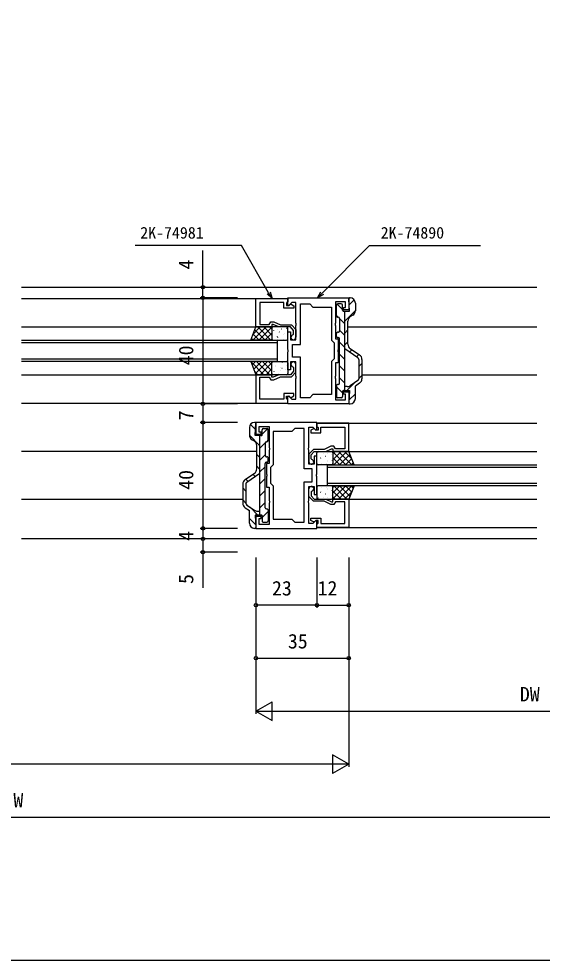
# Model space of a CAD drawing. Units: millimetres, scale not verified. Extents: x -437 to 438, y -681 to 679.
# Drawn here: x -1.2 to 196.3, y -681 to -325.7 of the extents above; entities that cross this region are included whole.
import ezdxf
from ezdxf.enums import TextEntityAlignment as Align

# ---------------------------------------------------------------- set-up
doc = ezdxf.new("R2010")
doc.units = ezdxf.units.MM
doc.header["$LTSCALE"] = 4
for name, color, linetype in [('0-2_YKK_11', 7, 'Continuous'), ('0-4_YKK_12', 2, 'Continuous'), ('0-5_YKK_13', 4, 'Continuous'), ('0-7_YKK_D', 6, 'Continuous'), ('0-8_YKK_ZWAK', 7, 'Continuous')]:
    doc.layers.add(name, color=color, linetype=linetype)
doc.styles.add('ＭＳ ゴシック', font='')
doc.styles.get('ＭＳ ゴシック').set_extended_font_data('MS Gothic')

msp = doc.modelspace()

# ---------------------------------------------------------------- linework, layer by layer
at = {"layer": '0-2_YKK_11'}
for points in [[(88.3, -431.3), (100.3, -431.3), (100.3, -432.5), (100, -432.8), (99.8, -433), (99.8, -433.9), (100.75, -433.9), (101.25, -433.4), (101.561, -433.4), (102.6, -434), (102.6, -434.9), (98.8, -434.9), (98.8, -432.8), (89.8, -432.8), (89.8, -441), (93.3, -441), (93.877, -440), (95.022, -440), (97.595, -441.2), (101.65, -441.2), (103.3, -442.987), (103.3, -445.9)], [(102.25, -445.013), (102.5, -444.717), (102.5, -443.3), (101.3, -442), (96.945, -442), (94.8, -441), (94.3, -441), (94.3, -442), (88.3, -442), (88.3, -431.3)], [(100.3, -431), (123.3, -431), (123.3, -435.5), (121.3, -435.5), (121.3, -434.7), (122.1, -434.7), (122.1, -432.5), (118.3, -432.5), (118.3, -440.542), (118.18, -440.725), (118.18, -441.275), (118.3, -441.458), (118.3, -446.5), (119.3, -446.5), (119.3, -450.542), (119.18, -450.725), (119.18, -451.275), (119.3, -451.458), (119.3, -455.5), (118.3, -455.5), (118.3, -460.542), (118.18, -460.725), (118.18, -461.275), (118.3, -461.458), (118.3, -469.5), (122.1, -469.5), (122.1, -467.3), (121.3, -467.3), (121.3, -466.5), (123.3, -466.5), (123.3, -471), (100.3, -471), (100.3, -468.2), (100.67, -468.046), (101.824, -469.2), (103.3, -469.2), (103.3, -461.458), (103.42, -461.275), (103.42, -460.725), (103.3, -460.542)], [(103.3, -460.542), (103.3, -455.2), (101.3, -455.2), (101.3, -458.2), (100.3, -458.2), (100.3, -451.458), (100.42, -451.275), (100.42, -450.725), (100.3, -450.542), (100.3, -443.8), (101.3, -443.8), (101.3, -446.8), (103.3, -446.8), (103.3, -441.458), (103.42, -441.275), (103.42, -440.725), (103.3, -440.542), (103.3, -432.8), (101.824, -432.8), (100.67, -433.954), (100.3, -433.8), (100.3, -431)], [(88.3, -470.7), (100.3, -470.7), (100.3, -469.5), (100, -469.2), (99.8, -469), (99.8, -468.1), (100.75, -468.1), (101.25, -468.6), (101.561, -468.6), (102.6, -468), (102.6, -467.1), (98.8, -467.1), (98.8, -469.2), (89.8, -469.2), (89.8, -461), (93.3, -461), (93.877, -462), (95.022, -462), (97.595, -460.8), (101.65, -460.8), (103.3, -459.013), (103.3, -456.1)], [(102.25, -456.987), (102.5, -457.283), (102.5, -458.7), (101.3, -460), (96.945, -460), (94.8, -461), (94.3, -461), (94.3, -460), (88.3, -460), (88.3, -470.7)], [(111.3, -478), (88.3, -478), (88.3, -482.5), (90.3, -482.5), (90.3, -481.7), (89.5, -481.7), (89.5, -479.5), (93.3, -479.5), (93.3, -487.542), (93.42, -487.725), (93.42, -488.275), (93.3, -488.458), (93.3, -493.5), (92.3, -493.5), (92.3, -497.542), (92.42, -497.725), (92.42, -498.275), (92.3, -498.458), (92.3, -502.5), (93.3, -502.5), (93.3, -507.542), (93.42, -507.725), (93.42, -508.275), (93.3, -508.458), (93.3, -516.5), (89.5, -516.5), (89.5, -514.3), (90.3, -514.3), (90.3, -513.5), (88.3, -513.5), (88.3, -518), (111.3, -518), (111.3, -515.2), (110.93, -515.046), (109.776, -516.2), (108.3, -516.2), (108.3, -508.458), (108.18, -508.275), (108.18, -507.725), (108.3, -507.542)], [(108.3, -507.542), (108.3, -502.2), (110.3, -502.2), (110.3, -505.2), (111.3, -505.2), (111.3, -498.458), (111.18, -498.275), (111.18, -497.725), (111.3, -497.542), (111.3, -490.8), (110.3, -490.8), (110.3, -493.8), (108.3, -493.8), (108.3, -488.458), (108.18, -488.275), (108.18, -487.725), (108.3, -487.542), (108.3, -479.8), (109.776, -479.8), (110.93, -480.954), (111.3, -480.8), (111.3, -478)], [(123.3, -478.3), (111.3, -478.3), (111.3, -479.5), (111.6, -479.8), (111.8, -480), (111.8, -480.9), (110.85, -480.9), (110.35, -480.4), (110.039, -480.4), (109, -481), (109, -481.9), (112.8, -481.9), (112.8, -479.8), (121.8, -479.8), (121.8, -488), (118.3, -488), (117.723, -487), (116.578, -487), (114.005, -488.2), (109.95, -488.2), (108.3, -489.987), (108.3, -492.9)], [(109.35, -492.013), (109.1, -491.717), (109.1, -490.3), (110.3, -489), (114.655, -489), (116.8, -488), (117.3, -488), (117.3, -489), (123.3, -489), (123.3, -478.3)], [(123.3, -517.7), (111.3, -517.7), (111.3, -516.5), (111.6, -516.2), (111.8, -516), (111.8, -515.1), (110.85, -515.1), (110.35, -515.6), (110.039, -515.6), (109, -515), (109, -514.1), (112.8, -514.1), (112.8, -516.2), (121.8, -516.2), (121.8, -508), (118.3, -508), (117.723, -509), (116.578, -509), (114.005, -507.8), (109.95, -507.8), (108.3, -506.013), (108.3, -503.1)], [(109.35, -503.987), (109.1, -504.283), (109.1, -505.7), (110.3, -507), (114.655, -507), (116.8, -508), (117.3, -508), (117.3, -507), (123.3, -507), (123.3, -517.7)]]:
    msp.add_lwpolyline(points, dxfattribs=at)
for points in [[(105.1, -468.7), (105.1, -453.4), (102.1, -453.4), (102.1, -448.6), (105.1, -448.6), (105.1, -433.3), (108.6, -433.3), (109.8, -434.5), (116.8, -434.5), (116.8, -447), (117.8, -448), (117.8, -454), (116.8, -455), (116.8, -467.5), (109.8, -467.5), (108.6, -468.7)], [(106.5, -515.7), (106.5, -500.4), (109.5, -500.4), (109.5, -495.6), (106.5, -495.6), (106.5, -480.3), (103, -480.3), (101.8, -481.5), (94.8, -481.5), (94.8, -494), (93.8, -495), (93.8, -501), (94.8, -502), (94.8, -514.5), (101.8, -514.5), (103, -515.7)]]:
    msp.add_lwpolyline(points, close=True, dxfattribs=at)
for centre, start, end in [((102.4, -445.9), 99.59406, 0), ((102.4, -456.1), 360, 260.40594), ((109.2, -492.9), 180, 80.40594), ((109.2, -503.1), 279.59406, 180)]:
    msp.add_arc(centre, 0.9, start, end, dxfattribs=at)
at = {"layer": '0-4_YKK_12'}
for p, q in [((-0.2, -427), (194.3, -427)), ((-0.2, -431.299), (100.3, -431.299)), ((-0.2, -441.999), (88.3, -441.999)), ((123, -441.999), (194.3, -441.999)), ((-0.2, -446.999), (96.3, -446.999)), ((96.3, -447.999), (-0.2, -447.999)), ((-0.2, -453.999), (96.3, -453.999)), ((-0.2, -459.999), (88.3, -459.999)), ((128.3, -459.999), (194.3, -459.999)), ((-0.2, -470.7), (100.3, -470.7)), ((111.3, -478.299), (194.3, -478.299)), ((88.301, -488.999), (-0.2, -489)), ((123.3, -488.999), (194.3, -488.999)), ((115.3, -493.999), (194.3, -493.999)), ((115.3, -501.999), (115.3, -493.999)), ((194.3, -494.999), (115.3, -494.999)), ((115.3, -500.999), (194.3, -500.999)), ((194.3, -501.999), (115.3, -501.999)), ((-0.2, -507), (83.3, -506.999)), ((123.3, -506.999), (194.3, -506.999)), ((111.3, -517.7), (194.3, -517.7)), ((194.3, -522), (-0.2, -522.001))]:
    msp.add_line(p, q, dxfattribs=at)
msp.add_lwpolyline([(96.3, -446.999), (96.3, -454.999), (-0.2, -454.999)], dxfattribs=at)
at = {"layer": '0-5_YKK_13'}
for p, q in [((118.925, -433.383), (121, -435.458)), ((120.5, -433.3), (119.2, -433.3)), ((123.451, -433.669), (125.365, -431.755)), ((123.6, -431), (123.8, -431)), ((125.8, -433), (125.8, -435.843)), ((118.7, -437.8), (118.7, -433.8)), ((121, -435.7), (121, -433.8)), ((121.542, -436), (121.8, -436.258)), ((121.8, -439.81), (125.8, -435.81)), ((121.8, -466), (121.8, -436)), ((118.7, -437.648), (119.355, -438.303)), ((119.3, -438.3), (119.2, -438.3)), ((119.797, -438.745), (121.8, -440.748)), ((119.8, -438.8), (119.8, -443.5)), ((123, -448.544), (123, -439.764)), ((124.792, -437.579), (124.008, -438.027)), ((87.153, -447), (92.153, -442)), ((87.228, -444.68), (89.908, -442)), ((87.848, -443.128), (91.72, -447)), ((88.965, -442), (93.965, -447)), ((89.398, -447), (94.3, -442.098)), ((91.21, -442), (94.3, -445.089)), ((93.455, -442), (94.3, -442.844)), ((94.3, -442.5), (94.3, -446.5)), ((99.8, -442), (94.8, -442)), ((94.92, -443.235), (94.944, -443.278)), ((96.377, -442.808), (96.385, -442.814)), ((97.112, -443.878), (97.136, -443.921)), ((97.791, -442.636), (97.88, -442.683)), ((99.736, -442.444), (99.76, -442.488)), ((100.3, -446.5), (100.3, -442.5)), ((119.3, -444), (119.2, -444)), ((119.8, -443.238), (121.8, -445.238)), ((121.8, -444.3), (123, -443.1)), ((86.565, -446.335), (87.23, -447)), ((87.207, -444.732), (89.475, -447)), ((91.643, -447), (94.3, -444.343)), ((93.888, -447), (94.3, -446.588)), ((94.394, -444.627), (94.402, -444.634)), ((94.488, -445.311), (94.512, -445.355)), ((94.8, -447), (99.8, -447)), ((96.267, -445.526), (96.355, -445.572)), ((96.378, -445.902), (96.402, -445.946)), ((96.562, -446.569), (96.569, -446.575)), ((98.569, -446.545), (98.593, -446.589)), ((98.582, -444.783), (98.589, -444.789)), ((99.002, -444.469), (99.026, -444.513)), ((118.7, -445.5), (118.7, -444.5)), ((119.2, -446), (119.3, -446)), ((119.8, -463.2), (119.8, -446.5)), ((121.8, -448.79), (123, -447.59)), ((119.8, -447.729), (121.8, -449.729)), ((126.749, -453.597), (121.8, -450.231)), ((123.615, -451.465), (124.475, -450.605)), ((127.423, -452.608), (123.876, -450.198)), ((119.8, -452.219), (121.8, -454.219)), ((126.288, -453.283), (127.149, -452.422)), ((127.1, -454.258), (127.1, -461.542)), ((128.3, -454.262), (128.3, -461.543)), ((86.333, -455.083), (91.25, -460)), ((86.823, -456.31), (88.133, -455)), ((87.465, -457.913), (90.378, -455)), ((88.106, -459.517), (92.623, -455)), ((88.495, -455), (93.495, -460)), ((89.868, -460), (94.3, -455.569)), ((90.74, -455), (94.3, -458.56)), ((92.113, -460), (94.3, -457.814)), ((92.985, -455), (94.3, -456.315)), ((94.3, -459.5), (94.3, -455.5)), ((94.8, -455), (99.8, -455)), ((95.502, -456.773), (95.526, -456.817)), ((95.508, -456.41), (95.515, -456.417)), ((97.675, -458.352), (97.683, -458.358)), ((97.694, -457.416), (97.718, -457.46)), ((98.05, -457.553), (98.139, -457.6)), ((98.126, -455.339), (98.15, -455.383)), ((99.584, -458.007), (99.608, -458.051)), ((99.695, -456.566), (99.703, -456.572)), ((100.3, -455.5), (100.3, -459.5)), ((119.8, -456.709), (121.8, -458.709)), ((127.1, -456.961), (128.3, -455.761)), ((87.83, -458.825), (89.005, -460)), ((99.8, -460), (94.8, -460)), ((95.07, -458.849), (95.094, -458.893)), ((96.96, -459.441), (96.984, -459.485)), ((119.8, -461.199), (121.8, -463.199)), ((127.1, -461.451), (128.3, -460.251)), ((118.7, -464.2), (118.7, -468.2)), ((118.7, -464.589), (121, -466.889)), ((119.3, -463.7), (119.2, -463.7)), ((122.756, -464.5), (121.8, -464.5)), ((122.551, -466), (125.493, -463.057)), ((126.75, -462.203), (123.881, -464.154)), ((127.423, -463.198), (125.8, -464.3)), ((125.8, -469), (125.8, -464.3)), ((120.5, -468.7), (119.2, -468.7)), ((121, -466.3), (121, -468.2)), ((121.3, -466), (123.6, -466)), ((123.6, -466), (123.301, -470.681)), ((123.365, -469.676), (125.8, -467.241)), ((123.6, -471), (123.8, -471)), ((88.149, -480.669), (86.235, -478.755)), ((88, -478), (87.8, -478)), ((85.8, -480), (85.8, -482.843)), ((89.8, -486.81), (85.8, -482.81)), ((89.8, -513), (89.8, -483)), ((90.058, -483), (89.8, -483.258)), ((92.675, -480.383), (90.6, -482.458)), ((90.6, -482.7), (90.6, -480.8)), ((91.1, -480.3), (92.4, -480.3)), ((92.9, -484.8), (92.9, -480.8)), ((86.808, -484.579), (87.592, -485.027)), ((88.6, -495.544), (88.6, -486.764)), ((91.803, -485.745), (89.8, -487.748)), ((91.8, -485.8), (91.8, -490.5)), ((92.9, -484.648), (92.245, -485.303)), ((92.3, -485.3), (92.4, -485.3)), ((89.8, -491.3), (88.6, -490.1)), ((91.8, -490.238), (89.8, -492.238)), ((111.3, -493.5), (111.3, -489.5)), ((111.8, -489), (116.8, -489)), ((111.864, -489.444), (111.84, -489.488)), ((113.808, -489.636), (113.72, -489.683)), ((115.223, -489.808), (115.215, -489.814)), ((116.679, -490.235), (116.655, -490.278)), ((120.389, -489), (117.3, -492.089)), ((118.144, -489), (117.3, -489.844)), ((122.202, -494), (117.3, -489.098)), ((117.3, -489.5), (117.3, -493.5)), ((122.634, -489), (117.634, -494)), ((124.447, -494), (119.447, -489)), ((123.751, -490.128), (119.879, -494)), ((124.372, -491.68), (121.692, -489)), ((91.8, -510.2), (91.8, -493.5)), ((92.3, -491), (92.4, -491)), ((92.4, -493), (92.3, -493)), ((92.9, -492.5), (92.9, -491.5)), ((112.598, -491.469), (112.574, -491.513)), ((113.03, -493.545), (113.006, -493.589)), ((113.018, -491.783), (113.01, -491.789)), ((114.488, -490.878), (114.464, -490.921)), ((115.038, -493.569), (115.03, -493.575)), ((115.222, -492.902), (115.198, -492.946)), ((115.333, -492.526), (115.245, -492.572)), ((117.112, -492.311), (117.088, -492.355)), ((117.205, -491.627), (117.198, -491.634)), ((119.957, -494), (117.3, -491.343)), ((117.712, -494), (117.3, -493.588)), ((124.393, -491.732), (122.124, -494)), ((125.034, -493.335), (124.37, -494)), ((84.177, -499.608), (87.724, -497.198)), ((84.851, -500.597), (89.8, -497.231)), ((89.8, -495.79), (88.6, -494.59)), ((91.8, -494.729), (89.8, -496.729)), ((116.8, -494), (111.8, -494)), ((85.312, -500.283), (84.451, -499.422)), ((87.985, -498.465), (87.125, -497.605)), ((91.8, -499.219), (89.8, -501.219)), ((83.3, -501.262), (83.3, -508.543)), ((84.5, -503.961), (83.3, -502.761)), ((84.5, -501.258), (84.5, -508.542)), ((91.8, -503.709), (89.8, -505.709)), ((111.3, -502.5), (111.3, -506.5)), ((116.8, -502), (111.8, -502)), ((112.598, -504.531), (112.574, -504.487)), ((113.03, -502.454), (113.006, -502.411)), ((113.018, -504.217), (113.01, -504.211)), ((115.038, -502.431), (115.03, -502.425)), ((115.222, -503.098), (115.198, -503.054)), ((115.333, -503.474), (115.245, -503.428)), ((117.112, -503.689), (117.088, -503.645)), ((117.205, -504.373), (117.198, -504.366)), ((122.202, -502), (117.3, -506.902)), ((119.957, -502), (117.3, -504.657)), ((117.712, -502), (117.3, -502.412)), ((117.3, -506.5), (117.3, -502.5)), ((120.389, -507), (117.3, -503.911)), ((122.634, -507), (117.634, -502)), ((124.447, -502), (119.447, -507)), ((123.751, -505.872), (119.879, -502)), ((124.372, -504.32), (121.692, -507)), ((124.393, -504.268), (122.124, -502)), ((125.034, -502.665), (124.37, -502)), ((84.5, -508.451), (83.3, -507.251)), ((111.8, -507), (116.8, -507)), ((111.864, -506.556), (111.84, -506.512)), ((113.808, -506.364), (113.72, -506.317)), ((114.488, -505.122), (114.464, -505.078)), ((115.223, -506.192), (115.215, -506.185)), ((116.679, -505.765), (116.655, -505.721)), ((118.144, -507), (117.3, -506.156)), ((84.177, -510.198), (85.8, -511.3)), ((84.85, -509.203), (87.719, -511.154)), ((85.8, -516), (85.8, -511.3)), ((89.049, -513), (86.107, -510.057)), ((88.844, -511.5), (89.8, -511.5)), ((91.8, -508.199), (89.8, -510.199)), ((92.9, -511.589), (90.6, -513.889)), ((92.3, -510.7), (92.4, -510.7)), ((92.9, -511.2), (92.9, -515.2)), ((88.235, -516.676), (85.8, -514.241)), ((90.3, -513), (88, -513)), ((88, -513), (88.299, -517.681)), ((90.6, -513.3), (90.6, -515.2)), ((88, -518), (87.8, -518)), ((91.1, -515.7), (92.4, -515.7))]:
    msp.add_line(p, q, dxfattribs=at)
for points in [[(121.3, -436), (123.6, -436), (123.301, -431.319)], [(90.3, -483), (88, -483), (88.299, -478.319)]]:
    msp.add_lwpolyline(points, dxfattribs=at)
for points in [[(86.3, -447), (88.3, -442), (94.3, -442), (94.3, -447)], [(86.3, -455), (88.3, -460), (94.3, -460), (94.3, -455)], [(125.3, -494), (123.3, -489), (117.3, -489), (117.3, -494)], [(125.3, -502), (123.3, -507), (117.3, -507), (117.3, -502)]]:
    msp.add_lwpolyline(points, close=True, dxfattribs=at)
for centre, radius, start, end in [((119.2, -433.8), 0.5, 89.99641, 179.99641), ((120.5, -433.8), 0.5, 359.99641, 89.99641), ((123.6, -431.3), 0.3, 90, 183.65976), ((123.8, -433), 2, 360, 90), ((121.3, -435.7), 0.3, 179.99641, 270), ((123.8, -435.843), 2, 299.74538, 360), ((119.2, -437.8), 0.5, 179.99641, 270), ((119.3, -438.8), 0.5, 360, 89.99997), ((125, -439.764), 2, 119.74538, 180), ((94.8, -442.5), 0.5, 90, 180), ((99.8, -442.5), 0.5, 0, 90), ((119.2, -444.5), 0.5, 89.99641, 179.99641), ((119.3, -443.5), 0.5, 269.99641, 360), ((94.8, -446.5), 0.5, 180, 270), ((99.8, -446.5), 0.5, 270, 0), ((119.2, -445.5), 0.5, 179.99641, 269.99641), ((119.3, -446.5), 0.5, 0, 89.97137), ((125, -448.544), 2, 180, 235.81101), ((126.3, -454.258), 0.8, 0.00289, 55.78387), ((126.3, -454.262), 2, 0.00289, 55.81101), ((94.8, -455.5), 0.5, 90, 180), ((99.8, -455.5), 0.5, 0, 90), ((94.8, -459.5), 0.5, 180, 270), ((99.8, -459.5), 0.5, 270, 0), ((126.3, -461.542), 0.8, 304.21613, 0.00289), ((126.3, -461.544), 2, 304.16806, 0.00289), ((119.2, -464.2), 0.5, 90, 180.00359), ((119.3, -463.2), 0.5, 270, 0), ((122.756, -462.5), 2, 270, 304.21613), ((119.2, -468.2), 0.5, 180.00359, 270.00359), ((120.5, -468.2), 0.5, 270.00359, 0.00359), ((121.3, -466.3), 0.3, 90, 180.00359), ((123.8, -469), 2, 270, 0), ((123.6, -470.7), 0.3, 176.34024, 270), ((87.8, -480), 2, 90, 180), ((88, -478.3), 0.3, 356.34024, 90), ((87.8, -482.843), 2, 180, 240.25462), ((90.3, -482.7), 0.3, 270, 0.00359), ((91.1, -480.8), 0.5, 90.00359, 180.00359), ((92.4, -480.8), 0.5, 0.00359, 90.00359), ((86.6, -486.764), 2, 360, 60.25462), ((92.3, -485.8), 0.5, 90.00003, 180), ((92.4, -484.8), 0.5, 270, 0.00359), ((111.8, -489.5), 0.5, 90, 180), ((116.8, -489.5), 0.5, 0, 90), ((92.3, -490.5), 0.5, 180, 270.00359), ((92.3, -493.5), 0.5, 90.02863, 180), ((92.4, -491.5), 0.5, 0.00359, 90.00359), ((92.4, -492.5), 0.5, 270.00359, 0.00359), ((111.8, -493.5), 0.5, 180, 270), ((116.8, -493.5), 0.5, 270, 0), ((86.6, -495.544), 2, 304.18899, 360), ((85.3, -501.262), 2, 124.18899, 179.99711), ((85.3, -501.258), 0.8, 124.21613, 179.99711), ((111.8, -502.5), 0.5, 90, 180), ((116.8, -502.5), 0.5, 0, 90), ((111.8, -506.5), 0.5, 180, 270), ((116.8, -506.5), 0.5, 270, 0), ((85.3, -508.544), 2, 179.99711, 235.83194), ((85.3, -508.542), 0.8, 179.99711, 235.78387), ((88.844, -509.5), 2, 235.78387, 270), ((92.3, -510.2), 0.5, 180, 270), ((92.4, -511.2), 0.5, 359.99641, 90), ((90.3, -513.3), 0.3, 359.99641, 90), ((91.1, -515.2), 0.5, 179.99641, 269.99641), ((92.4, -515.2), 0.5, 269.99641, 359.99641), ((87.8, -516), 2, 180, 270), ((88, -517.7), 0.3, 270, 3.65976)]:
    msp.add_arc(centre, radius, start, end, dxfattribs=at)
at = {"layer": '0-7_YKK_D'}
for p, q in [((81.3, -431), (67.3, -431)), ((81.3, -431), (67.3, -431)), ((68.3, -431), (68.3, -471)), ((81.3, -471), (67.3, -471)), ((81.3, -471), (67.3, -471)), ((68.3, -471), (68.3, -478)), ((81.3, -478), (67.3, -478)), ((81.3, -478), (67.3, -478)), ((68.3, -478), (68.3, -518)), ((81.3, -518), (67.3, -518)), ((81.3, -518), (67.3, -518)), ((68.3, -518), (68.3, -522.001)), ((81.3, -522.001), (67.3, -522.001)), ((81.3, -522.001), (67.3, -522.001)), ((81.3, -527.001), (67.3, -527.001)), ((88.3, -529), (88.3, -548)), ((88.3, -529), (88.3, -588)), ((88.3, -529), (88.3, -568)), ((111.3, -529), (111.3, -548)), ((111.3, -529), (111.3, -548)), ((123.3, -529), (123.3, -548)), ((123.3, -529), (123.3, -568)), ((123.3, -529), (123.3, -608)), ((111.3, -547), (88.3, -547)), ((111.3, -547), (123.3, -547)), ((88.3, -567), (123.3, -567)), ((88.3, -587), (94.362, -583.5)), ((94.362, -590.5), (94.362, -583.5)), ((88.3, -587), (94.362, -590.5)), ((88.3, -587), (100.424, -587)), ((95.3, -587), (296.3, -587)), ((123.3, -607), (117.238, -603.5)), ((117.238, -603.5), (117.238, -610.5)), ((116.3, -607), (-119.7, -607)), ((123.3, -607), (111.176, -607)), ((123.3, -607), (117.238, -610.5)), ((-299.7, -627), (301.3, -627))]:
    msp.add_line(p, q, dxfattribs=at)
for points in [[(94.35, -431.3), (93.075, -429.092), (82.803, -411.3), (42.724, -411.3)], [(111.5, -431), (113.303, -429.197), (131.2, -411.3), (173.022, -411.3)], [(68.3, -431), (68.3, -427), (68.3, -413.17)], [(93.667, -428.75), (94.35, -431.3), (92.483, -429.433)], [(113.786, -429.68), (111.5, -431), (112.82, -428.714)], [(68.3, -522.001), (68.3, -527.001), (68.3, -540.447)]]:
    msp.add_lwpolyline(points, dxfattribs=at)
for centre in [(68.3, -427), (68.3, -431), (68.3, -431), (68.3, -471), (68.3, -471), (68.3, -478), (68.3, -478), (68.3, -518), (68.3, -518), (68.3, -522.001), (68.3, -522.001), (68.3, -527.001), (88.3, -547), (111.3, -547), (111.3, -547), (123.3, -547), (88.3, -567), (123.3, -567)]:
    msp.add_circle(centre, 0.637, dxfattribs=at)
at = {"layer": '0-8_YKK_ZWAK'}
msp.add_lwpolyline([(-436.7, -681), (438.3, -681), (438.3, 644)], dxfattribs=at)

# ---------------------------------------------------------------- texts
at = {"layer": '0-7_YKK_D', "style": 'ＭＳ ゴシック'}
for s, height, p in [('2K-74981', 4.399, (44.628, -409.948)), ('2K-74890', 4.399, (135.366, -409.948)), ('23', 5.499, (94.345, -545)), ('12', 5.499, (111.547, -545)), ('35', 5.499, (100.345, -565)), ('DW', 5.499, (187.895, -585)), ('W', 5.499, (-3.248, -625))]:
    msp.add_text(s, height=height, dxfattribs=at).set_placement(p, align=Align.BOTTOM_LEFT)
for s, p in [('4', (66.3, -420.283)), ('40', (66.3, -456.455)), ('7', (66.3, -477.249)), ('40', (66.3, -503.455)), ('4', (66.3, -522.749)), ('5', (66.3, -539.001))]:
    msp.add_text(s, height=5.499, rotation=90, dxfattribs=at).set_placement(p, align=Align.BOTTOM_LEFT)

doc.saveas('drawing.dxf')
